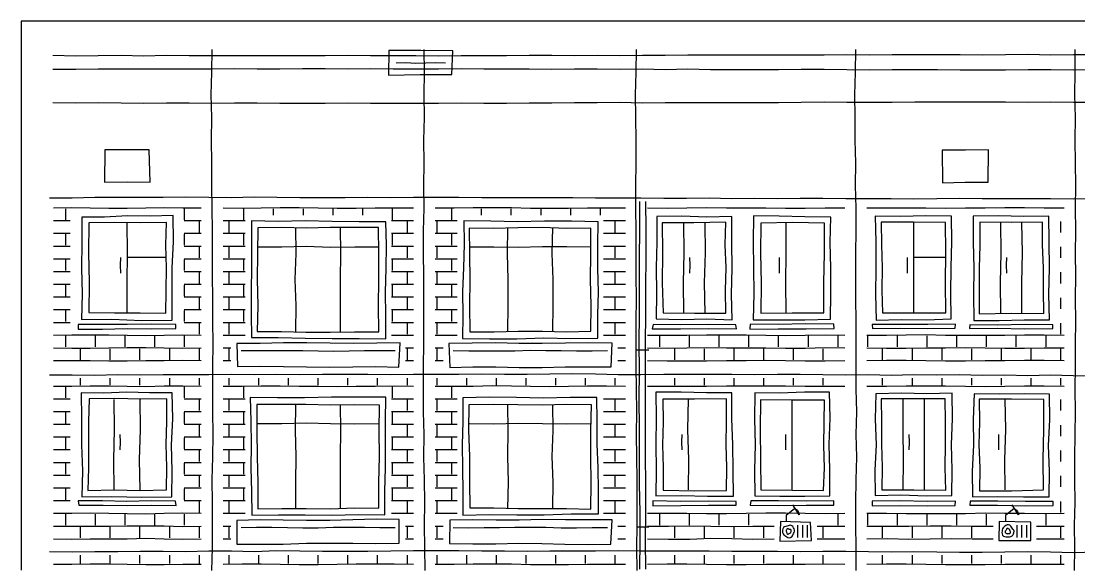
# Model space of a CAD drawing. Header units: millimetres. Extents: x 0 to 320, y 0 to 165.
# Drawn here: x 0 to 149.5, y 88.1 to 165 of the extents above; entities that cross this region are included whole.
import ezdxf

# ---------------------------------------------------------------- set-up
doc = ezdxf.new("R2010")
doc.units = ezdxf.units.MM
for name, color, linetype, true_color in [('01_KARKAS', 1, 'Continuous', 0xd62728), ('02_PROYOMY', 5, 'Continuous', 0x1f5fd6), ('03_BALKONY', 3, 'Continuous', 0x2ca02c), ('04_KLADKA', 32, 'Continuous', 0x8c5a2b), ('05_KONDICIONERY', 6, 'Continuous', 0xc512c5), ('06_VODOSTOK', 4, 'Continuous', 0x0f9aa0), ('08_KRYSHA', 8, 'Continuous', 0x444444)]:
    doc.layers.add(name, color=color, linetype=linetype, true_color=true_color)

msp = doc.modelspace()

# ---------------------------------------------------------------- linework, layer by layer
at = {"layer": '01_KARKAS'}
for points in [[(150.4, 165), (147.2, 165), (144, 165), (140.8, 165), (137.6, 165), (134.4, 165), (131.2, 165), (128, 165), (124.8, 165), (121.6, 165), (118.4, 165), (115.2, 165), (112, 165), (108.8, 165), (105.6, 165), (102.4, 165), (99.2, 165), (96, 165), (92.8, 165), (89.6, 165), (86.4, 165), (83.2, 165), (80, 165), (76.8, 165), (73.6, 165), (70.4, 165), (67.2, 165), (64, 165), (60.8, 165), (57.6, 165), (54.4, 165), (51.2, 165), (48, 165), (44.8, 165), (41.6, 165), (38.4, 165), (35.2, 165), (32, 165), (28.8, 165), (25.6, 165), (22.4, 165), (19.2, 165), (16, 165), (12.8, 165), (9.6, 165), (6.4, 165), (3.2, 165), (0, 165)], [(0, 165), (0, 161.76), (0, 158.53), (0, 155.29), (0, 152.06), (0, 148.82), (0, 145.59), (0, 142.35), (0, 139.12), (0, 135.88), (0, 132.65), (0, 129.41), (0, 126.18), (0, 122.94), (0, 119.71), (0, 116.47), (0, 113.24), (0, 110), (0, 106.76), (0, 103.53), (0, 100.29), (0, 97.06), (0, 93.82), (0, 90.59), (0, 87.35)], [(26.97, 87.31), (27.05, 90.51), (27.06, 93.71), (27.06, 96.92), (27.02, 100.12), (27.09, 103.33), (27.15, 106.53), (27.12, 109.73), (27.1, 112.94), (27.08, 116.14), (27.13, 119.35), (27.11, 122.55), (27.11, 125.76), (27.05, 128.96), (27.05, 132.16), (27.04, 135.37), (27, 138.57), (26.95, 141.78), (26.95, 144.98), (26.92, 148.18), (26.94, 151.39), (26.87, 154.59), (26.95, 157.8), (27, 161)], [(57.13, 87.31), (57.09, 90.51), (57.03, 93.71), (57.07, 96.92), (57.04, 100.12), (56.93, 103.33), (56.97, 106.53), (56.89, 109.73), (56.89, 112.94), (56.89, 116.14), (56.92, 119.35), (56.93, 122.55), (56.94, 125.76), (56.93, 128.96), (56.9, 132.16), (56.9, 135.37), (56.96, 138.57), (56.94, 141.78), (56.96, 144.98), (56.93, 148.18), (57.01, 151.39), (56.97, 154.59), (57.01, 157.8), (57, 161)], [(87.1, 87.31), (87.05, 90.51), (87.09, 93.71), (87.08, 96.92), (87.08, 100.12), (87.04, 103.33), (87.01, 106.53), (87.03, 109.73), (87.02, 112.94), (86.96, 116.14), (86.94, 119.35), (86.94, 122.55), (86.98, 125.76), (86.97, 128.96), (86.93, 132.16), (86.95, 135.37), (86.91, 138.57), (86.91, 141.78), (86.94, 144.98), (86.94, 148.18), (86.9, 151.39), (86.88, 154.59), (86.97, 157.8), (87, 161)], [(118.06, 87.31), (118.04, 90.51), (118.02, 93.71), (118.03, 96.92), (118.04, 100.12), (118.14, 103.33), (118.07, 106.53), (118.16, 109.73), (118.05, 112.94), (118.07, 116.14), (118.06, 119.35), (118.04, 122.55), (118.03, 125.76), (118.02, 128.96), (117.99, 132.16), (118.06, 135.37), (118.04, 138.57), (117.95, 141.78), (118, 144.98), (117.9, 148.18), (117.93, 151.39), (117.88, 154.59), (117.95, 157.8), (118, 161)], [(148.95, 87.31), (148.97, 90.51), (148.92, 93.71), (149.01, 96.92), (148.99, 100.12), (148.99, 103.33), (149, 106.53), (149.07, 109.73), (149.04, 112.94), (149.05, 116.14), (149.05, 119.35), (149.1, 122.55), (149.05, 125.76), (149.11, 128.96), (149.06, 132.16), (149.11, 135.37), (149.06, 138.57), (149.1, 141.78), (149.05, 144.98), (149.02, 148.18), (149.08, 151.39), (148.98, 154.59), (149.03, 157.8), (149, 161)], [(4, 140), (7.22, 140.03), (10.43, 140.1), (13.65, 140.1), (16.87, 140.11), (20.08, 140.13), (23.3, 140.14), (26.52, 140.1), (29.73, 140.07), (32.95, 140.15), (36.16, 140.12), (39.38, 140.05), (42.6, 140.08), (45.81, 140.08), (49.03, 140.1), (52.25, 140.06), (55.46, 140.11), (58.68, 140.1), (61.9, 140.11), (65.11, 140.04), (68.33, 140.04), (71.55, 140.08), (74.76, 140.06), (77.98, 140.06), (81.2, 140.02), (84.41, 140.02), (87.63, 139.99), (90.85, 139.95), (94.06, 139.98), (97.28, 139.99), (100.49, 139.92), (103.71, 139.97), (106.93, 139.9), (110.14, 139.96), (113.36, 139.95), (116.58, 139.91), (119.79, 139.91), (123.01, 139.91), (126.23, 139.88), (129.44, 139.92), (132.66, 139.95), (135.88, 139.92), (139.09, 139.92), (142.31, 139.91), (145.53, 139.91), (148.74, 139.89), (151.96, 139.9)], [(4, 115), (7.22, 114.96), (10.43, 114.95), (13.65, 115.01), (16.87, 115), (20.08, 115.04), (23.3, 115.04), (26.52, 115.04), (29.73, 115.08), (32.95, 115.02), (36.16, 115.09), (39.38, 115.03), (42.6, 115.08), (45.81, 115.09), (49.03, 115.09), (52.25, 115.05), (55.46, 115.09), (58.68, 115.08), (61.9, 115.08), (65.11, 115.1), (68.33, 115.09), (71.55, 115.07), (74.76, 115.12), (77.98, 115.15), (81.2, 115.14), (84.41, 115.05), (87.63, 115.05), (90.85, 115.07), (94.06, 115.08), (97.28, 115.08), (100.49, 115.06), (103.71, 115.05), (106.93, 115.09), (110.14, 115.08), (113.36, 115.05), (116.58, 114.98), (119.79, 115.03), (123.01, 114.94), (126.23, 115.03), (129.44, 114.99), (132.66, 115.01), (135.88, 114.94), (139.09, 114.96), (142.31, 114.9), (145.53, 114.97), (148.74, 114.88), (151.96, 114.86)], [(4, 90), (7.22, 89.94), (10.43, 90.02), (13.65, 90.02), (16.87, 90.03), (20.08, 90.05), (23.3, 90.01), (26.52, 90.08), (29.73, 90.08), (32.95, 90.02), (36.16, 90.12), (39.38, 90.1), (42.6, 90.03), (45.81, 90.04), (49.03, 90.06), (52.25, 90.11), (55.46, 90.12), (58.68, 90.15), (61.9, 90.15), (65.11, 90.07), (68.33, 90.07), (71.55, 90.06), (74.76, 90.09), (77.98, 90.09), (81.2, 90.08), (84.41, 90.12), (87.63, 90.09), (90.85, 90.11), (94.06, 90.11), (97.28, 90.09), (100.49, 90.05), (103.71, 90.03), (106.93, 90.03), (110.14, 90.02), (113.36, 90.03), (116.58, 90.04), (119.79, 90.01), (123.01, 89.95), (126.23, 89.98), (129.44, 89.96), (132.66, 89.91), (135.88, 89.9), (139.09, 89.93), (142.31, 89.98), (145.53, 89.94), (148.74, 89.86), (151.96, 89.96)]]:
    msp.add_lwpolyline(points, dxfattribs=at)
at = {"layer": '02_PROYOMY'}
for points in [[(8.56, 137.28), (8.56, 133.67), (8.53, 130.05), (8.63, 126.44), (8.54, 122.82)], [(21.49, 137.51), (18.26, 137.41), (15.02, 137.48), (11.79, 137.29), (8.56, 137.28)], [(9.56, 136.49), (9.5, 132.25), (9.6, 128.02), (9.59, 123.79)], [(20.56, 136.53), (16.89, 136.5), (13.23, 136.52), (9.56, 136.49)], [(15, 123.7), (14.99, 127.97), (15.02, 132.23), (15, 136.5)], [(20.45, 123.69), (20.48, 126.9), (20.57, 130.11), (20.46, 133.32), (20.56, 136.53)], [(21.33, 122.69), (21.34, 126.39), (21.34, 130.1), (21.52, 133.81), (21.49, 137.51)], [(89.87, 137.36), (89.88, 133.75), (89.77, 130.14), (89.81, 126.52), (89.78, 122.91)], [(100.47, 137.36), (96.94, 137.29), (93.4, 137.4), (89.87, 137.36)], [(99.63, 136.58), (95.12, 136.49), (90.61, 136.47)], [(90.61, 136.47), (90.69, 132.23), (90.65, 127.98), (90.75, 123.73)], [(93.7, 123.7), (93.64, 127.97), (93.74, 132.23), (93.7, 136.5)], [(96.7, 123.7), (96.63, 127.97), (96.77, 132.23), (96.7, 136.5)], [(99.63, 123.71), (99.6, 126.92), (99.66, 130.14), (99.55, 133.36), (99.63, 136.58)], [(100.51, 122.76), (100.44, 126.41), (100.52, 130.06), (100.49, 133.71), (100.47, 137.36)], [(103.54, 137.47), (103.5, 133.79), (103.52, 130.11), (103.59, 126.43), (103.51, 122.74)], [(114.47, 137.3), (110.82, 137.31), (107.19, 137.44), (103.54, 137.47)], [(104.57, 136.45), (104.54, 132.2), (104.64, 127.96), (104.59, 123.72)], [(113.58, 136.45), (109.07, 136.52), (104.57, 136.45)], [(108.14, 123.7), (108.12, 127.97), (108.18, 132.23), (108.14, 136.5)], [(113.48, 123.74), (113.49, 127.98), (113.58, 132.21), (113.58, 136.45)], [(114.42, 122.87), (114.48, 126.48), (114.46, 130.09), (114.4, 133.69), (114.47, 137.3)], [(131.52, 137.43), (127.93, 137.48), (124.34, 137.35), (120.75, 137.42)], [(120.75, 137.42), (120.83, 133.74), (120.86, 130.07), (120.78, 126.4), (120.88, 122.72)], [(130.7, 136.51), (126.15, 136.57), (121.6, 136.56)], [(121.6, 136.56), (121.65, 133.36), (121.71, 130.16), (121.68, 126.95), (121.8, 123.75)], [(126.2, 123.7), (126.2, 127.97), (126.21, 132.23), (126.2, 136.5)], [(130.74, 123.77), (130.67, 128.01), (130.75, 132.26), (130.7, 136.51)], [(131.51, 122.91), (131.44, 126.54), (131.51, 130.17), (131.58, 133.8), (131.52, 137.43)], [(145.32, 137.44), (141.75, 137.37), (138.18, 137.45), (134.6, 137.43)], [(134.6, 137.43), (134.6, 133.74), (134.7, 130.05), (134.67, 126.36), (134.7, 122.68)], [(135.54, 136.57), (135.56, 133.33), (135.47, 130.09), (135.44, 126.85), (135.43, 123.61)], [(144.41, 136.59), (139.97, 136.51), (135.54, 136.57)], [(138.5, 123.7), (138.46, 127.97), (138.54, 132.23), (138.5, 136.5)], [(141.5, 123.7), (141.47, 127.97), (141.57, 132.23), (141.5, 136.5)], [(144.57, 123.67), (144.53, 126.9), (144.52, 130.13), (144.41, 133.36), (144.41, 136.59)], [(145.39, 122.74), (145.3, 126.41), (145.39, 130.09), (145.36, 133.77), (145.32, 137.44)], [(15, 131.64), (20.5, 131.64)], [(126.2, 131.64), (130.7, 131.64)], [(14.1, 129.37), (14.06, 130.47), (14.1, 131.56)], [(94.55, 129.37), (94.6, 130.47), (94.55, 131.56)], [(107.24, 129.37), (107.22, 130.47), (107.24, 131.56)], [(125.3, 129.37), (125.32, 130.47), (125.3, 131.56)], [(139.35, 129.37), (139.33, 130.47), (139.35, 131.56)], [(8.54, 122.82), (12.8, 122.84), (17.06, 122.68), (21.33, 122.69)], [(9.59, 123.79), (13.21, 123.75), (16.83, 123.75), (20.45, 123.69)], [(89.78, 122.91), (93.36, 122.79), (96.93, 122.91), (100.51, 122.76)], [(90.75, 123.73), (95.19, 123.69), (99.63, 123.71)], [(103.51, 122.74), (107.15, 122.78), (110.79, 122.78), (114.42, 122.87)], [(104.59, 123.72), (109.03, 123.75), (113.48, 123.74)], [(120.88, 122.72), (124.42, 122.83), (127.97, 122.77), (131.51, 122.91)], [(121.8, 123.75), (126.27, 123.74), (130.74, 123.77)], [(134.7, 122.68), (138.27, 122.66), (141.83, 122.76), (145.39, 122.74)], [(135.43, 123.61), (140, 123.69), (144.57, 123.67)], [(21.89, 122.11), (18.43, 122.15), (14.97, 122.11), (11.5, 122.11), (8.04, 122.12)], [(8.04, 122.12), (8.07, 121.46)], [(8.07, 121.46), (11.52, 121.46), (14.98, 121.55), (18.44, 121.49), (21.89, 121.55)], [(21.89, 121.55), (21.89, 122.11)], [(89.36, 122.12), (89.23, 121.51)], [(89.23, 121.51), (93.2, 121.47), (97.17, 121.54), (101.15, 121.5)], [(101.04, 122.05), (97.15, 122.11), (93.25, 122.05), (89.36, 122.12)], [(101.15, 121.5), (101.04, 122.05)], [(103.09, 122.16), (103.04, 121.45)], [(103.04, 121.45), (107.01, 121.49), (110.98, 121.5), (114.95, 121.55)], [(114.88, 122.13), (110.95, 122.18), (107.02, 122.11), (103.09, 122.16)], [(114.95, 121.55), (114.88, 122.13)], [(132.12, 122.13), (128.19, 122.11), (124.26, 122.12), (120.33, 122.1)], [(120.33, 122.1), (120.37, 121.53)], [(120.37, 121.53), (124.26, 121.58), (128.15, 121.52), (132.04, 121.57)], [(132.04, 121.57), (132.12, 122.13)], [(134.15, 122.05), (134.08, 121.55)], [(134.08, 121.55), (138, 121.59), (141.92, 121.5), (145.84, 121.53)], [(145.85, 122.06), (141.95, 122.11), (138.05, 122), (134.15, 122.05)], [(145.84, 121.53), (145.85, 122.06)], [(21.36, 112.46), (18.14, 112.42), (14.93, 112.53), (11.71, 112.4), (8.5, 112.43)], [(8.5, 112.43), (8.54, 108.75), (8.53, 105.07), (8.68, 101.4), (8.6, 97.72)], [(21.32, 97.73), (21.36, 101.41), (21.27, 105.09), (21.43, 108.78), (21.36, 112.46)], [(89.74, 112.52), (89.78, 108.85), (89.72, 105.19), (89.77, 101.52), (89.75, 97.85)], [(100.47, 112.42), (96.9, 112.44), (93.32, 112.53), (89.74, 112.52)], [(100.7, 97.82), (100.68, 101.47), (100.6, 105.12), (100.49, 108.77), (100.47, 112.42)], [(103.71, 112.42), (103.7, 108.77), (103.77, 105.13), (103.67, 101.49), (103.72, 97.85)], [(114.29, 112.52), (110.76, 112.54), (107.24, 112.39), (103.71, 112.42)], [(114.33, 97.87), (114.32, 101.53), (114.24, 105.2), (114.36, 108.86), (114.29, 112.52)], [(120.86, 112.28), (120.76, 108.69), (120.87, 105.1), (120.68, 101.51), (120.73, 97.92)], [(131.63, 112.41), (128.04, 112.31), (124.45, 112.37), (120.86, 112.28)], [(131.6, 97.9), (131.65, 101.53), (131.53, 105.15), (131.7, 108.78), (131.63, 112.41)], [(134.72, 112.3), (134.6, 108.66), (134.64, 105.02), (134.48, 101.38), (134.49, 97.74)], [(145.38, 112.27), (141.83, 112.29), (138.27, 112.27), (134.72, 112.3)], [(145.33, 97.73), (145.4, 101.37), (145.27, 105), (145.43, 108.64), (145.38, 112.27)], [(9.6, 111.57), (9.53, 108.33), (9.5, 105.09), (9.53, 101.85), (9.42, 98.61)], [(20.58, 111.59), (16.92, 111.55), (13.26, 111.62), (9.6, 111.57)], [(13.17, 98.7), (13.1, 102.97), (13.22, 107.23), (13.17, 111.5)], [(16.83, 98.7), (16.75, 102.97), (16.88, 107.23), (16.83, 111.5)], [(20.55, 98.7), (20.59, 101.92), (20.52, 105.15), (20.6, 108.37), (20.58, 111.59)], [(90.7, 111.52), (90.77, 108.31), (90.68, 105.09), (90.79, 101.88), (90.75, 98.67)], [(99.72, 111.59), (95.21, 111.53), (90.7, 111.52)], [(94.34, 98.7), (94.38, 102.97), (94.26, 107.23), (94.34, 111.5)], [(99.73, 98.64), (99.76, 101.88), (99.7, 105.11), (99.71, 108.35), (99.72, 111.59)], [(104.51, 111.45), (104.5, 107.21), (104.55, 102.98), (104.56, 98.74)], [(113.57, 111.42), (109.04, 111.38), (104.51, 111.45)], [(109, 98.7), (109, 102.97), (109, 107.23), (109, 111.5)], [(113.46, 98.61), (113.56, 101.81), (113.47, 105.01), (113.54, 108.22), (113.57, 111.42)], [(130.63, 111.59), (126.12, 111.61), (121.6, 111.59)], [(121.6, 111.59), (121.64, 108.37), (121.64, 105.15), (121.72, 101.92), (121.7, 98.7)], [(124.7, 98.7), (124.74, 102.97), (124.69, 107.23), (124.7, 111.5)], [(127.7, 98.7), (127.72, 102.97), (127.7, 107.23), (127.7, 111.5)], [(130.72, 98.68), (130.66, 101.9), (130.68, 105.13), (130.69, 108.36), (130.63, 111.59)], [(135.46, 111.53), (135.48, 108.3), (135.41, 105.06), (135.52, 101.83), (135.48, 98.6)], [(144.58, 111.51), (140.02, 111.54), (135.46, 111.53)], [(139.14, 98.7), (139.07, 102.97), (139.21, 107.23), (139.14, 111.5)], [(144.52, 98.73), (144.51, 102.99), (144.57, 107.25), (144.58, 111.51)], [(14.02, 104.37), (14.03, 105.47), (14.02, 106.56)], [(93.44, 104.37), (93.41, 105.47), (93.44, 106.56)], [(108.1, 104.37), (108.09, 105.47), (108.1, 106.56)], [(125.55, 104.37), (125.59, 105.47), (125.55, 106.56)], [(138.24, 104.37), (138.25, 105.47), (138.24, 106.56)], [(9.42, 98.61), (13.13, 98.71), (16.84, 98.64), (20.55, 98.7)], [(104.56, 98.74), (109.01, 98.67), (113.46, 98.61)], [(121.7, 98.7), (126.21, 98.73), (130.72, 98.68)], [(135.48, 98.6), (140, 98.6), (144.52, 98.73)], [(8.6, 97.72), (12.84, 97.79), (17.08, 97.67), (21.32, 97.73)], [(89.75, 97.85), (93.4, 97.91), (97.05, 97.8), (100.7, 97.82)], [(90.75, 98.67), (95.24, 98.59), (99.73, 98.64)], [(103.72, 97.85), (107.26, 97.84), (110.79, 97.84), (114.33, 97.87)], [(120.73, 97.92), (124.35, 98.01), (127.98, 97.86), (131.6, 97.9)], [(134.49, 97.74), (138.1, 97.78), (141.71, 97.71), (145.33, 97.73)], [(21.83, 97.1), (18.38, 97.15), (14.94, 97.09), (11.49, 97.14), (8.04, 97.14)], [(8.04, 97.14), (8.16, 96.56)], [(8.16, 96.56), (11.6, 96.53), (15.04, 96.5), (18.49, 96.53), (21.93, 96.48)], [(21.93, 96.48), (21.83, 97.1)], [(101.07, 97.05), (97.15, 97.13), (93.23, 97.09), (89.31, 97.16)], [(89.31, 97.16), (89.32, 96.47)], [(89.32, 96.47), (93.25, 96.48), (97.17, 96.55), (101.09, 96.55)], [(101.09, 96.55), (101.07, 97.05)], [(103.16, 97.15), (103.08, 96.54)], [(103.08, 96.54), (107.03, 96.52), (110.97, 96.57), (114.91, 96.55)], [(114.92, 97.16), (111, 97.12), (107.08, 97.16), (103.16, 97.15)], [(114.91, 96.55), (114.92, 97.16)], [(132.1, 97.1), (128.16, 97.07), (124.23, 97.15), (120.3, 97.13)], [(120.3, 97.13), (120.31, 96.44)], [(120.31, 96.44), (124.23, 96.51), (128.15, 96.47), (132.07, 96.52)], [(132.07, 96.52), (132.1, 97.1)], [(134.17, 97.13), (134.13, 96.53)], [(134.13, 96.53), (138.05, 96.54), (141.97, 96.46), (145.89, 96.48)], [(145.93, 97.05), (142.01, 97.08), (138.09, 97.11), (134.17, 97.13)], [(145.89, 96.48), (145.93, 97.05)]]:
    msp.add_lwpolyline(points, dxfattribs=at)
at = {"layer": '03_BALKONY'}
for points in [[(32.56, 136.78), (32.59, 133.47), (32.58, 130.16), (32.51, 126.85), (32.53, 123.55), (32.55, 120.24)], [(51.58, 136.61), (47.78, 136.61), (43.97, 136.68), (40.17, 136.75), (36.36, 136.67), (32.56, 136.78)], [(51.58, 120.07), (51.58, 123.38), (51.5, 126.69), (51.59, 130), (51.64, 133.31), (51.58, 136.61)], [(62.59, 136.78), (62.64, 133.44), (62.52, 130.11), (62.41, 126.78), (62.46, 123.44), (62.41, 120.11)], [(81.59, 136.62), (77.79, 136.72), (73.99, 136.71), (70.19, 136.63), (66.39, 136.73), (62.59, 136.78)], [(81.53, 120.15), (81.55, 123.45), (81.64, 126.74), (81.51, 130.03), (81.53, 133.33), (81.59, 136.62)], [(33.46, 135.79), (33.43, 132.12), (33.38, 128.45), (33.45, 124.78), (33.38, 121.11)], [(50.52, 135.81), (47.11, 135.83), (43.69, 135.83), (40.28, 135.74), (36.87, 135.82), (33.46, 135.79)], [(38.83, 121.1), (38.88, 124.78), (38.76, 128.45), (38.89, 132.12), (38.83, 135.8)], [(45.17, 121.1), (45.14, 124.78), (45.17, 128.45), (45.21, 132.12), (45.17, 135.8)], [(50.59, 121.04), (50.53, 124.73), (50.57, 128.43), (50.55, 132.12), (50.52, 135.81)], [(80.53, 135.74), (77.09, 135.68), (73.65, 135.8), (70.21, 135.76), (66.78, 135.67), (63.34, 135.73)], [(63.34, 135.73), (63.39, 132.07), (63.42, 128.4), (63.39, 124.74), (63.45, 121.07)], [(68.83, 121.1), (68.87, 124.78), (68.85, 128.45), (68.78, 132.12), (68.83, 135.8)], [(75.17, 121.1), (75.21, 124.78), (75.2, 128.45), (75.09, 132.12), (75.17, 135.8)], [(80.53, 121.16), (80.58, 124.8), (80.5, 128.45), (80.53, 132.09), (80.53, 135.74)], [(33.4, 133.1), (36.84, 133.09), (40.28, 133.16), (43.72, 133.06), (47.16, 133.08), (50.6, 133.1)], [(63.4, 133.1), (66.84, 133.09), (70.28, 133.05), (73.72, 133.11), (77.16, 133.13), (80.6, 133.1)], [(33.38, 121.11), (36.82, 121.13), (40.26, 121.02), (43.7, 121.01), (47.15, 121.08), (50.59, 121.04)], [(63.45, 121.07), (66.87, 121.07), (70.28, 121.16), (73.7, 121.14), (77.11, 121.08), (80.53, 121.16)], [(32.55, 120.24), (36.35, 120.24), (40.16, 120.18), (43.97, 120.1), (47.78, 120.13), (51.58, 120.07)], [(62.41, 120.11), (66.24, 120.07), (70.06, 120.07), (73.88, 120.2), (77.71, 120.11), (81.53, 120.15)], [(53.57, 119.5), (50.27, 119.45), (46.98, 119.4), (43.68, 119.45), (40.38, 119.51), (37.08, 119.5), (33.79, 119.39), (30.49, 119.4)], [(30.49, 119.4), (30.57, 116.15)], [(31.1, 118.4), (33.28, 118.44), (35.46, 118.43), (37.64, 118.44), (39.82, 118.41), (42, 118.39), (44.18, 118.34), (46.36, 118.37), (48.54, 118.42), (50.72, 118.43), (52.9, 118.4)], [(53.42, 116.08), (53.57, 119.5)], [(83.54, 119.48), (80.24, 119.53), (76.95, 119.47), (73.65, 119.41), (70.35, 119.41), (67.06, 119.5), (63.76, 119.46), (60.47, 119.42)], [(60.47, 119.42), (60.6, 116.03)], [(61.1, 118.4), (63.28, 118.38), (65.46, 118.38), (67.64, 118.37), (69.82, 118.38), (72, 118.46), (74.18, 118.43), (76.36, 118.41), (78.54, 118.36), (80.72, 118.38), (82.9, 118.4)], [(83.44, 116.1), (83.54, 119.48)], [(30.57, 116.15), (33.83, 116.19), (37.1, 116.18), (40.36, 116.09), (43.62, 116.05), (46.89, 116.09), (50.15, 116.16), (53.42, 116.08)], [(60.6, 116.03), (63.86, 116.09), (67.12, 116.11), (70.39, 116.03), (73.65, 116.01), (76.91, 116.1), (80.18, 116.13), (83.44, 116.1)], [(51.56, 111.81), (47.73, 111.81), (43.89, 111.82), (40.06, 111.73), (36.23, 111.73), (32.39, 111.76)], [(32.39, 111.76), (32.47, 108.44), (32.5, 105.11), (32.48, 101.78), (32.58, 98.46), (32.61, 95.13)], [(50.66, 110.71), (47.18, 110.73), (43.71, 110.69), (40.24, 110.79), (36.77, 110.79), (33.3, 110.79)], [(33.3, 110.79), (33.31, 107.1), (33.35, 103.4), (33.48, 99.71), (33.44, 96.02)], [(38.83, 96.1), (38.84, 99.78), (38.87, 103.45), (38.81, 107.12), (38.83, 110.8)], [(45.17, 96.1), (45.17, 99.78), (45.13, 103.45), (45.22, 107.12), (45.17, 110.8)], [(50.57, 96.11), (50.57, 99.76), (50.65, 103.41), (50.6, 107.06), (50.66, 110.71)], [(51.44, 95.18), (51.4, 98.51), (51.52, 101.83), (51.51, 105.16), (51.5, 108.48), (51.56, 111.81)], [(62.44, 111.71), (62.46, 108.39), (62.37, 105.08), (62.4, 101.76), (62.46, 98.44), (62.43, 95.12)], [(81.39, 111.78), (77.6, 111.77), (73.81, 111.67), (70.02, 111.8), (66.23, 111.81), (62.44, 111.71)], [(63.3, 110.75), (63.26, 107.11), (63.39, 103.47), (63.41, 99.82), (63.43, 96.18)], [(80.63, 110.73), (77.17, 110.81), (73.7, 110.68), (70.23, 110.74), (66.77, 110.81), (63.3, 110.75)], [(68.83, 96.1), (68.89, 99.78), (68.8, 103.45), (68.86, 107.12), (68.83, 110.8)], [(75.17, 96.1), (75.2, 99.78), (75.08, 103.45), (75.23, 107.12), (75.17, 110.8)], [(80.54, 96), (80.59, 99.69), (80.56, 103.37), (80.55, 107.05), (80.63, 110.73)], [(81.62, 95.31), (81.61, 98.6), (81.6, 101.9), (81.43, 105.19), (81.45, 108.48), (81.39, 111.78)], [(33.4, 108.1), (36.84, 108.11), (40.28, 108.19), (43.72, 108.09), (47.16, 108.04), (50.6, 108.1)], [(63.4, 108.1), (66.84, 108.04), (70.28, 108.13), (73.72, 108.12), (77.16, 108.03), (80.6, 108.1)], [(33.44, 96.02), (36.87, 96.1), (40.29, 96.06), (43.72, 96.04), (47.14, 96.16), (50.57, 96.11)], [(63.43, 96.18), (66.85, 96.15), (70.28, 96.06), (73.7, 96.09), (77.12, 96.09), (80.54, 96)], [(53.46, 94.5), (50.18, 94.57), (46.9, 94.48), (43.62, 94.39), (40.34, 94.37), (37.06, 94.42), (33.78, 94.46), (30.5, 94.39)], [(30.5, 94.39), (30.51, 91.05)], [(32.61, 95.13), (36.38, 95.2), (40.14, 95.16), (43.91, 95.13), (47.68, 95.21), (51.44, 95.18)], [(53.44, 91.18), (53.46, 94.5)], [(60.59, 94.45), (60.58, 91.14)], [(83.54, 94.46), (80.26, 94.48), (76.98, 94.48), (73.7, 94.5), (70.43, 94.42), (67.15, 94.43), (63.87, 94.47), (60.59, 94.45)], [(62.43, 95.12), (66.26, 95.23), (70.1, 95.19), (73.94, 95.16), (77.78, 95.32), (81.62, 95.31)], [(83.39, 91.04), (83.54, 94.46)], [(31.1, 93.4), (33.28, 93.43), (35.46, 93.42), (37.64, 93.39), (39.82, 93.33), (42, 93.36), (44.18, 93.42), (46.36, 93.43), (48.54, 93.45), (50.72, 93.4), (52.9, 93.4)], [(61.1, 93.4), (63.28, 93.35), (65.46, 93.37), (67.64, 93.41), (69.82, 93.43), (72, 93.44), (74.18, 93.42), (76.36, 93.35), (78.54, 93.36), (80.72, 93.4), (82.9, 93.4)], [(30.51, 91.05), (33.79, 91.04), (37.06, 91.04), (40.34, 91.16), (43.61, 91.18), (46.89, 91.16), (50.16, 91.14), (53.44, 91.18)], [(60.58, 91.14), (63.84, 91.1), (67.1, 91.1), (70.36, 91.17), (73.62, 91.15), (76.87, 91.02), (80.13, 90.99), (83.39, 91.04)]]:
    msp.add_lwpolyline(points, dxfattribs=at)
at = {"layer": '04_KLADKA'}
for points in [[(4.55, 138.6), (7.16, 138.65), (9.77, 138.58), (12.39, 138.54), (15, 138.56), (17.61, 138.62), (20.22, 138.63), (22.84, 138.62), (25.45, 138.6)], [(6.3, 136.92), (6.3, 138.48)], [(23.1, 136.92), (23.1, 138.48)], [(28.55, 138.6), (31.24, 138.55), (33.93, 138.59), (36.62, 138.64), (39.31, 138.63), (42, 138.61), (44.69, 138.56), (47.38, 138.56), (50.07, 138.58), (52.76, 138.6), (55.45, 138.6)], [(31.5, 136.92), (31.5, 138.48)], [(35.7, 137.55), (35.7, 138.48)], [(39.9, 137.55), (39.9, 138.48)], [(44.1, 137.55), (44.1, 138.48)], [(48.3, 137.55), (48.3, 138.48)], [(52.5, 136.92), (52.5, 138.48)], [(58.55, 138.6), (61.24, 138.59), (63.93, 138.65), (66.62, 138.63), (69.31, 138.63), (72, 138.57), (74.69, 138.55), (77.38, 138.54), (80.07, 138.6), (82.76, 138.62), (85.45, 138.6)], [(60.9, 136.92), (60.9, 138.48)], [(65.1, 137.55), (65.1, 138.48)], [(69.3, 137.55), (69.3, 138.48)], [(73.5, 137.55), (73.5, 138.48)], [(77.7, 137.55), (77.7, 138.48)], [(81.9, 137.55), (81.9, 138.48)], [(88.55, 138.6), (91.34, 138.57), (94.13, 138.58), (96.92, 138.64), (99.71, 138.62), (102.5, 138.61), (105.29, 138.58), (108.08, 138.56), (110.87, 138.57), (113.66, 138.59), (116.45, 138.6)], [(119.55, 138.6), (122.34, 138.62), (125.13, 138.6), (127.92, 138.59), (130.71, 138.57), (133.5, 138.59), (136.29, 138.62), (139.08, 138.63), (141.87, 138.64), (144.66, 138.61), (147.45, 138.6)], [(4.55, 136.8), (6.95, 136.8)], [(23.05, 136.8), (25.45, 136.8)], [(25.2, 135.12), (25.2, 136.68)], [(28.55, 136.8), (31.65, 136.8)], [(29.4, 135.12), (29.4, 136.68)], [(52.35, 136.8), (55.45, 136.8)], [(54.6, 135.12), (54.6, 136.68)], [(58.55, 136.8), (61.65, 136.8)], [(58.8, 135.12), (58.8, 136.68)], [(82.35, 136.8), (85.45, 136.8)], [(84, 135.12), (84, 136.68)], [(147, 135.12), (147, 136.68)], [(4.55, 135), (6.95, 135)], [(6.3, 133.32), (6.3, 134.88)], [(23.05, 135), (25.45, 135)], [(23.1, 133.32), (23.1, 134.88)], [(28.55, 135), (31.65, 135)], [(31.5, 133.32), (31.5, 134.88)], [(52.35, 135), (55.45, 135)], [(52.5, 133.32), (52.5, 134.88)], [(58.55, 135), (61.65, 135)], [(60.9, 133.32), (60.9, 134.88)], [(82.35, 135), (85.45, 135)], [(4.55, 133.2), (6.95, 133.2)], [(23.05, 133.2), (25.45, 133.2)], [(28.55, 133.2), (31.65, 133.2)], [(52.35, 133.2), (55.45, 133.2)], [(58.55, 133.2), (61.65, 133.2)], [(82.35, 133.2), (85.45, 133.2)], [(25.2, 131.52), (25.2, 133.08)], [(29.4, 131.52), (29.4, 133.08)], [(54.6, 131.52), (54.6, 133.08)], [(58.8, 131.52), (58.8, 133.08)], [(84, 131.52), (84, 133.08)], [(147, 131.52), (147, 133.08)], [(4.55, 131.4), (6.95, 131.4)], [(6.3, 129.72), (6.3, 131.28)], [(23.05, 131.4), (25.45, 131.4)], [(23.1, 129.72), (23.1, 131.28)], [(28.55, 131.4), (31.65, 131.4)], [(31.5, 129.72), (31.5, 131.28)], [(52.35, 131.4), (55.45, 131.4)], [(52.5, 129.72), (52.5, 131.28)], [(58.55, 131.4), (61.65, 131.4)], [(60.9, 129.72), (60.9, 131.28)], [(82.35, 131.4), (85.45, 131.4)], [(4.55, 129.6), (6.95, 129.6)], [(23.05, 129.6), (25.45, 129.6)], [(25.2, 127.92), (25.2, 129.48)], [(28.55, 129.6), (31.65, 129.6)], [(29.4, 127.92), (29.4, 129.48)], [(52.35, 129.6), (55.45, 129.6)], [(54.6, 127.92), (54.6, 129.48)], [(58.55, 129.6), (61.65, 129.6)], [(58.8, 127.92), (58.8, 129.48)], [(82.35, 129.6), (85.45, 129.6)], [(84, 127.92), (84, 129.48)], [(147, 127.92), (147, 129.48)], [(4.55, 127.8), (6.95, 127.8)], [(6.3, 126.12), (6.3, 127.68)], [(23.05, 127.8), (25.45, 127.8)], [(23.1, 126.12), (23.1, 127.68)], [(28.55, 127.8), (31.65, 127.8)], [(31.5, 126.12), (31.5, 127.68)], [(52.35, 127.8), (55.45, 127.8)], [(52.5, 126.12), (52.5, 127.68)], [(58.55, 127.8), (61.65, 127.8)], [(60.9, 126.12), (60.9, 127.68)], [(82.35, 127.8), (85.45, 127.8)], [(4.55, 126), (6.95, 126)], [(23.05, 126), (25.45, 126)], [(25.2, 124.32), (25.2, 125.88)], [(28.55, 126), (31.65, 126)], [(29.4, 124.32), (29.4, 125.88)], [(52.35, 126), (55.45, 126)], [(54.6, 124.32), (54.6, 125.88)], [(58.55, 126), (61.65, 126)], [(58.8, 124.32), (58.8, 125.88)], [(82.35, 126), (85.45, 126)], [(84, 124.32), (84, 125.88)], [(147, 124.32), (147, 125.88)], [(4.55, 124.2), (6.95, 124.2)], [(23.05, 124.2), (25.45, 124.2)], [(28.55, 124.2), (31.65, 124.2)], [(52.35, 124.2), (55.45, 124.2)], [(58.55, 124.2), (61.65, 124.2)], [(82.35, 124.2), (85.45, 124.2)], [(6.3, 122.52), (6.3, 124.08)], [(23.1, 122.52), (23.1, 124.08)], [(31.5, 122.52), (31.5, 124.08)], [(52.5, 122.52), (52.5, 124.08)], [(60.9, 122.52), (60.9, 124.08)], [(4.55, 122.4), (6.95, 122.4)], [(23.05, 122.4), (25.45, 122.4)], [(25.2, 120.72), (25.2, 122.28)], [(28.55, 122.4), (31.65, 122.4)], [(29.4, 120.72), (29.4, 122.28)], [(52.35, 122.4), (55.45, 122.4)], [(54.6, 120.72), (54.6, 122.28)], [(58.55, 122.4), (61.65, 122.4)], [(58.8, 120.72), (58.8, 122.28)], [(82.35, 122.4), (85.45, 122.4)], [(84, 120.72), (84, 122.28)], [(147, 120.72), (147, 122.28)], [(4.55, 120.6), (7.16, 120.62), (9.77, 120.66), (12.39, 120.62), (15, 120.58), (17.61, 120.55), (20.22, 120.61), (22.84, 120.65), (25.45, 120.6)], [(6.3, 118.92), (6.3, 120.48)], [(10.5, 118.92), (10.5, 120.48)], [(14.7, 118.92), (14.7, 120.48)], [(18.9, 118.92), (18.9, 120.48)], [(23.1, 118.92), (23.1, 120.48)], [(28.55, 120.6), (31.65, 120.6)], [(52.35, 120.6), (55.45, 120.6)], [(58.55, 120.6), (61.65, 120.6)], [(82.35, 120.6), (85.45, 120.6)], [(88.55, 120.6), (91.34, 120.58), (94.13, 120.58), (96.92, 120.64), (99.71, 120.63), (102.5, 120.63), (105.29, 120.57), (108.08, 120.54), (110.87, 120.58), (113.66, 120.64), (116.45, 120.6)], [(90.3, 118.92), (90.3, 120.48)], [(94.5, 118.92), (94.5, 120.48)], [(98.7, 118.92), (98.7, 120.48)], [(102.9, 118.92), (102.9, 120.48)], [(107.1, 118.92), (107.1, 120.48)], [(111.3, 118.92), (111.3, 120.48)], [(115.5, 118.92), (115.5, 120.48)], [(119.55, 120.6), (122.34, 120.58), (125.13, 120.65), (127.92, 120.67), (130.71, 120.6), (133.5, 120.59), (136.29, 120.57), (139.08, 120.59), (141.87, 120.62), (144.66, 120.65), (147.45, 120.6)], [(119.7, 118.92), (119.7, 120.48)], [(123.9, 118.92), (123.9, 120.48)], [(128.1, 118.92), (128.1, 120.48)], [(132.3, 118.92), (132.3, 120.48)], [(136.5, 118.92), (136.5, 120.48)], [(140.7, 118.92), (140.7, 120.48)], [(144.9, 118.92), (144.9, 120.48)], [(4.55, 118.8), (7.16, 118.76), (9.77, 118.74), (12.39, 118.79), (15, 118.84), (17.61, 118.85), (20.22, 118.8), (22.84, 118.76), (25.45, 118.8)], [(8.4, 117.12), (8.4, 118.68)], [(12.6, 117.12), (12.6, 118.68)], [(16.8, 117.12), (16.8, 118.68)], [(21, 117.12), (21, 118.68)], [(25.2, 117.12), (25.2, 118.68)], [(28.55, 118.8), (29.65, 118.8)], [(29.4, 117.12), (29.4, 118.68)], [(54.35, 118.8), (55.45, 118.8)], [(54.6, 117.12), (54.6, 118.68)], [(58.55, 118.8), (59.65, 118.8)], [(58.8, 117.12), (58.8, 118.68)], [(84.35, 118.8), (85.45, 118.8)], [(88.55, 118.8), (91.34, 118.76), (94.13, 118.8), (96.92, 118.84), (99.71, 118.82), (102.5, 118.8), (105.29, 118.79), (108.08, 118.77), (110.87, 118.77), (113.66, 118.84), (116.45, 118.8)], [(92.4, 117.12), (92.4, 118.68)], [(96.6, 117.12), (96.6, 118.68)], [(100.8, 117.12), (100.8, 118.68)], [(105, 117.12), (105, 118.68)], [(109.2, 117.12), (109.2, 118.68)], [(113.4, 117.12), (113.4, 118.68)], [(119.55, 118.8), (122.34, 118.77), (125.13, 118.77), (127.92, 118.81), (130.71, 118.82), (133.5, 118.84), (136.29, 118.81), (139.08, 118.76), (141.87, 118.76), (144.66, 118.79), (147.45, 118.8)], [(121.8, 117.12), (121.8, 118.68)], [(126, 117.12), (126, 118.68)], [(130.2, 117.12), (130.2, 118.68)], [(134.4, 117.12), (134.4, 118.68)], [(138.6, 117.12), (138.6, 118.68)], [(142.8, 117.12), (142.8, 118.68)], [(147, 117.12), (147, 118.68)], [(4.55, 117), (7.16, 117.03), (9.77, 117.03), (12.39, 116.98), (15, 116.97), (17.61, 117.01), (20.22, 117.01), (22.84, 117.06), (25.45, 117)], [(28.55, 117), (29.65, 117)], [(54.35, 117), (55.45, 117)], [(58.55, 117), (59.65, 117)], [(84.35, 117), (85.45, 117)], [(88.55, 117), (91.34, 116.96), (94.13, 116.95), (96.92, 116.98), (99.71, 117.02), (102.5, 117.03), (105.29, 117.04), (108.08, 116.99), (110.87, 116.98), (113.66, 116.95), (116.45, 117)], [(119.55, 117), (122.34, 117.06), (125.13, 117.04), (127.92, 116.99), (130.71, 116.95), (133.5, 116.94), (136.29, 117), (139.08, 117.03), (141.87, 117.06), (144.66, 117.05), (147.45, 117)], [(8.4, 113.52), (8.4, 114.5)], [(12.6, 113.52), (12.6, 114.5)], [(16.8, 113.52), (16.8, 114.5)], [(21, 113.52), (21, 114.5)], [(25.2, 113.52), (25.2, 114.5)], [(29.4, 113.52), (29.4, 114.5)], [(33.6, 113.52), (33.6, 114.5)], [(37.8, 113.52), (37.8, 114.5)], [(42, 113.52), (42, 114.5)], [(46.2, 113.52), (46.2, 114.5)], [(50.4, 113.52), (50.4, 114.5)], [(54.6, 113.52), (54.6, 114.5)], [(58.8, 113.52), (58.8, 114.5)], [(63, 113.52), (63, 114.5)], [(67.2, 113.52), (67.2, 114.5)], [(71.4, 113.52), (71.4, 114.5)], [(75.6, 113.52), (75.6, 114.5)], [(79.8, 113.52), (79.8, 114.5)], [(84, 113.52), (84, 114.5)], [(92.4, 113.52), (92.4, 114.5)], [(96.6, 113.52), (96.6, 114.5)], [(100.8, 113.52), (100.8, 114.5)], [(105, 113.52), (105, 114.5)], [(109.2, 113.52), (109.2, 114.5)], [(113.4, 113.52), (113.4, 114.5)], [(121.8, 113.52), (121.8, 114.5)], [(126, 113.52), (126, 114.5)], [(130.2, 113.52), (130.2, 114.5)], [(134.4, 113.52), (134.4, 114.5)], [(138.6, 113.52), (138.6, 114.5)], [(142.8, 113.52), (142.8, 114.5)], [(147, 113.52), (147, 114.5)], [(4.55, 113.4), (7.16, 113.4), (9.77, 113.45), (12.39, 113.43), (15, 113.38), (17.61, 113.34), (20.22, 113.41), (22.84, 113.42), (25.45, 113.4)], [(6.3, 111.72), (6.3, 113.28)], [(23.1, 111.72), (23.1, 113.28)], [(28.55, 113.4), (31.24, 113.38), (33.93, 113.43), (36.62, 113.45), (39.31, 113.4), (42, 113.38), (44.69, 113.34), (47.38, 113.39), (50.07, 113.39), (52.76, 113.44), (55.45, 113.4)], [(31.5, 111.72), (31.5, 113.28)], [(52.5, 111.72), (52.5, 113.28)], [(58.55, 113.4), (61.24, 113.4), (63.93, 113.4), (66.62, 113.46), (69.31, 113.44), (72, 113.4), (74.69, 113.35), (77.38, 113.36), (80.07, 113.41), (82.76, 113.43), (85.45, 113.4)], [(60.9, 111.72), (60.9, 113.28)], [(88.55, 113.4), (91.34, 113.39), (94.13, 113.38), (96.92, 113.37), (99.71, 113.41), (102.5, 113.41), (105.29, 113.45), (108.08, 113.43), (110.87, 113.39), (113.66, 113.36), (116.45, 113.4)], [(119.55, 113.4), (122.34, 113.38), (125.13, 113.41), (127.92, 113.42), (130.71, 113.45), (133.5, 113.36), (136.29, 113.34), (139.08, 113.38), (141.87, 113.42), (144.66, 113.42), (147.45, 113.4)], [(4.55, 111.6), (6.95, 111.6)], [(23.05, 111.6), (25.45, 111.6)], [(25.2, 109.92), (25.2, 111.48)], [(28.55, 111.6), (31.65, 111.6)], [(29.4, 109.92), (29.4, 111.48)], [(52.35, 111.6), (55.45, 111.6)], [(54.6, 109.92), (54.6, 111.48)], [(58.55, 111.6), (61.65, 111.6)], [(58.8, 109.92), (58.8, 111.48)], [(82.35, 111.6), (85.45, 111.6)], [(84, 109.92), (84, 111.48)], [(147, 109.92), (147, 111.48)], [(4.55, 109.8), (6.95, 109.8)], [(6.3, 108.12), (6.3, 109.68)], [(23.05, 109.8), (25.45, 109.8)], [(23.1, 108.12), (23.1, 109.68)], [(28.55, 109.8), (31.65, 109.8)], [(31.5, 108.12), (31.5, 109.68)], [(52.35, 109.8), (55.45, 109.8)], [(52.5, 108.12), (52.5, 109.68)], [(58.55, 109.8), (61.65, 109.8)], [(60.9, 108.12), (60.9, 109.68)], [(82.35, 109.8), (85.45, 109.8)], [(4.55, 108), (6.95, 108)], [(23.05, 108), (25.45, 108)], [(25.2, 106.32), (25.2, 107.88)], [(28.55, 108), (31.65, 108)], [(29.4, 106.32), (29.4, 107.88)], [(52.35, 108), (55.45, 108)], [(54.6, 106.32), (54.6, 107.88)], [(58.55, 108), (61.65, 108)], [(58.8, 106.32), (58.8, 107.88)], [(82.35, 108), (85.45, 108)], [(84, 106.32), (84, 107.88)], [(147, 106.32), (147, 107.88)], [(4.55, 106.2), (6.95, 106.2)], [(23.05, 106.2), (25.45, 106.2)], [(28.55, 106.2), (31.65, 106.2)], [(52.35, 106.2), (55.45, 106.2)], [(58.55, 106.2), (61.65, 106.2)], [(82.35, 106.2), (85.45, 106.2)], [(6.3, 104.52), (6.3, 106.08)], [(23.1, 104.52), (23.1, 106.08)], [(31.5, 104.52), (31.5, 106.08)], [(52.5, 104.52), (52.5, 106.08)], [(60.9, 104.52), (60.9, 106.08)], [(4.55, 104.4), (6.95, 104.4)], [(23.05, 104.4), (25.45, 104.4)], [(25.2, 102.72), (25.2, 104.28)], [(28.55, 104.4), (31.65, 104.4)], [(29.4, 102.72), (29.4, 104.28)], [(52.35, 104.4), (55.45, 104.4)], [(54.6, 102.72), (54.6, 104.28)], [(58.55, 104.4), (61.65, 104.4)], [(58.8, 102.72), (58.8, 104.28)], [(82.35, 104.4), (85.45, 104.4)], [(84, 102.72), (84, 104.28)], [(147, 102.72), (147, 104.28)], [(4.55, 102.6), (6.95, 102.6)], [(6.3, 100.92), (6.3, 102.48)], [(23.05, 102.6), (25.45, 102.6)], [(23.1, 100.92), (23.1, 102.48)], [(28.55, 102.6), (31.65, 102.6)], [(31.5, 100.92), (31.5, 102.48)], [(52.35, 102.6), (55.45, 102.6)], [(52.5, 100.92), (52.5, 102.48)], [(58.55, 102.6), (61.65, 102.6)], [(60.9, 100.92), (60.9, 102.48)], [(82.35, 102.6), (85.45, 102.6)], [(4.55, 100.8), (6.95, 100.8)], [(23.05, 100.8), (25.45, 100.8)], [(25.2, 99.12), (25.2, 100.68)], [(28.55, 100.8), (31.65, 100.8)], [(29.4, 99.12), (29.4, 100.68)], [(52.35, 100.8), (55.45, 100.8)], [(54.6, 99.12), (54.6, 100.68)], [(58.55, 100.8), (61.65, 100.8)], [(58.8, 99.12), (58.8, 100.68)], [(82.35, 100.8), (85.45, 100.8)], [(84, 99.12), (84, 100.68)], [(147, 99.12), (147, 100.68)], [(4.55, 99), (6.95, 99)], [(6.3, 97.32), (6.3, 98.88)], [(23.05, 99), (25.45, 99)], [(23.1, 97.32), (23.1, 98.88)], [(28.55, 99), (31.65, 99)], [(31.5, 97.32), (31.5, 98.88)], [(52.35, 99), (55.45, 99)], [(52.5, 97.32), (52.5, 98.88)], [(58.55, 99), (61.65, 99)], [(60.9, 97.32), (60.9, 98.88)], [(82.35, 99), (85.45, 99)], [(4.55, 97.2), (6.95, 97.2)], [(23.05, 97.2), (25.45, 97.2)], [(25.2, 95.52), (25.2, 97.08)], [(28.55, 97.2), (31.65, 97.2)], [(29.4, 95.52), (29.4, 97.08)], [(52.35, 97.2), (55.45, 97.2)], [(54.6, 95.52), (54.6, 97.08)], [(58.55, 97.2), (61.65, 97.2)], [(58.8, 95.52), (58.8, 97.08)], [(82.35, 97.2), (85.45, 97.2)], [(84, 95.52), (84, 97.08)], [(147, 95.52), (147, 97.08)], [(4.55, 95.4), (7.16, 95.4), (9.77, 95.46), (12.39, 95.43), (15, 95.39), (17.61, 95.34), (20.22, 95.41), (22.84, 95.45), (25.45, 95.4)], [(6.3, 93.72), (6.3, 95.28)], [(10.5, 93.72), (10.5, 95.28)], [(14.7, 93.72), (14.7, 95.28)], [(18.9, 93.72), (18.9, 95.28)], [(23.1, 93.72), (23.1, 95.28)], [(28.55, 95.4), (31.65, 95.4)], [(52.35, 95.4), (55.45, 95.4)], [(58.55, 95.4), (61.65, 95.4)], [(82.35, 95.4), (85.45, 95.4)], [(88.55, 95.4), (91.34, 95.44), (94.13, 95.42), (96.92, 95.37), (99.71, 95.38), (102.5, 95.41), (105.29, 95.45), (108.08, 95.46), (110.87, 95.44), (113.66, 95.39), (116.45, 95.4)], [(90.3, 93.72), (90.3, 95.28)], [(94.5, 93.72), (94.5, 95.28)], [(98.7, 93.72), (98.7, 95.28)], [(102.9, 93.72), (102.9, 95.28)], [(115.5, 93.72), (115.5, 95.28)], [(119.55, 95.4), (122.34, 95.42), (125.13, 95.38), (127.92, 95.35), (130.71, 95.35), (133.5, 95.38), (136.29, 95.45), (139.08, 95.42), (141.87, 95.41), (144.66, 95.38), (147.45, 95.4)], [(119.7, 93.72), (119.7, 95.28)], [(123.9, 93.72), (123.9, 95.28)], [(128.1, 93.72), (128.1, 95.28)], [(132.3, 93.72), (132.3, 95.28)], [(136.5, 93.72), (136.5, 95.28)], [(144.9, 93.72), (144.9, 95.28)], [(4.55, 93.6), (7.16, 93.58), (9.77, 93.56), (12.39, 93.6), (15, 93.63), (17.61, 93.62), (20.22, 93.62), (22.84, 93.55), (25.45, 93.6)], [(8.4, 91.92), (8.4, 93.48)], [(12.6, 91.92), (12.6, 93.48)], [(16.8, 91.92), (16.8, 93.48)], [(21, 91.92), (21, 93.48)], [(25.2, 91.92), (25.2, 93.48)], [(28.55, 93.6), (29.65, 93.6)], [(29.4, 91.92), (29.4, 93.48)], [(54.35, 93.6), (55.45, 93.6)], [(54.6, 91.92), (54.6, 93.48)], [(58.55, 93.6), (59.65, 93.6)], [(58.8, 91.92), (58.8, 93.48)], [(84.35, 93.6), (85.45, 93.6)], [(88.55, 93.6), (91.53, 93.6), (94.52, 93.62), (97.5, 93.6), (100.48, 93.54), (103.47, 93.58), (106.45, 93.6)], [(92.4, 91.92), (92.4, 93.48)], [(96.6, 91.92), (96.6, 93.48)], [(100.8, 91.92), (100.8, 93.48)], [(105, 91.92), (105, 93.48)], [(112.55, 93.6), (116.45, 93.6)], [(113.4, 91.92), (113.4, 93.48)], [(119.55, 93.6), (122.53, 93.58), (125.52, 93.57), (128.5, 93.65), (131.48, 93.61), (134.47, 93.56), (137.45, 93.6)], [(121.8, 91.92), (121.8, 93.48)], [(126, 91.92), (126, 93.48)], [(130.2, 91.92), (130.2, 93.48)], [(134.4, 91.92), (134.4, 93.48)], [(143.55, 93.6), (147.45, 93.6)], [(147, 91.92), (147, 93.48)], [(4.55, 91.8), (7.16, 91.76), (9.77, 91.77), (12.39, 91.78), (15, 91.81), (17.61, 91.86), (20.22, 91.81), (22.84, 91.75), (25.45, 91.8)], [(28.55, 91.8), (29.65, 91.8)], [(54.35, 91.8), (55.45, 91.8)], [(58.55, 91.8), (59.65, 91.8)], [(84.35, 91.8), (85.45, 91.8)], [(88.55, 91.8), (91.53, 91.75), (94.52, 91.75), (97.5, 91.86), (100.48, 91.84), (103.47, 91.75), (106.45, 91.8)], [(112.55, 91.8), (116.45, 91.8)], [(119.55, 91.8), (122.53, 91.83), (125.52, 91.75), (128.5, 91.77), (131.48, 91.82), (134.47, 91.81), (137.45, 91.8)], [(143.55, 91.8), (147.45, 91.8)], [(4.55, 88.2), (7.16, 88.19), (9.77, 88.25), (12.39, 88.24), (15, 88.19), (17.61, 88.17), (20.22, 88.15), (22.84, 88.2), (25.45, 88.2)], [(8.4, 88.32), (8.4, 89.5)], [(12.6, 88.32), (12.6, 89.5)], [(16.8, 88.32), (16.8, 89.5)], [(21, 88.32), (21, 89.5)], [(25.2, 88.32), (25.2, 89.5)], [(28.55, 88.2), (31.24, 88.24), (33.93, 88.25), (36.62, 88.2), (39.31, 88.18), (42, 88.18), (44.69, 88.19), (47.38, 88.25), (50.07, 88.27), (52.76, 88.24), (55.45, 88.2)], [(29.4, 88.32), (29.4, 89.5)], [(33.6, 88.32), (33.6, 89.5)], [(37.8, 88.32), (37.8, 89.5)], [(42, 88.32), (42, 89.5)], [(46.2, 88.32), (46.2, 89.5)], [(50.4, 88.32), (50.4, 89.5)], [(54.6, 88.32), (54.6, 89.5)], [(58.55, 88.2), (61.24, 88.21), (63.93, 88.24), (66.62, 88.24), (69.31, 88.24), (72, 88.16), (74.69, 88.18), (77.38, 88.16), (80.07, 88.19), (82.76, 88.23), (85.45, 88.2)], [(58.8, 88.32), (58.8, 89.5)], [(63, 88.32), (63, 89.5)], [(67.2, 88.32), (67.2, 89.5)], [(71.4, 88.32), (71.4, 89.5)], [(75.6, 88.32), (75.6, 89.5)], [(79.8, 88.32), (79.8, 89.5)], [(84, 88.32), (84, 89.5)], [(88.55, 88.2), (91.34, 88.25), (94.13, 88.24), (96.92, 88.2), (99.71, 88.15), (102.5, 88.14), (105.29, 88.19), (108.08, 88.23), (110.87, 88.23), (113.66, 88.24), (116.45, 88.2)], [(92.4, 88.32), (92.4, 89.5)], [(96.6, 88.32), (96.6, 89.5)], [(100.8, 88.32), (100.8, 89.5)], [(105, 88.32), (105, 89.5)], [(109.2, 88.32), (109.2, 89.5)], [(113.4, 88.32), (113.4, 89.5)], [(119.55, 88.2), (122.34, 88.26), (125.13, 88.25), (127.92, 88.22), (130.71, 88.18), (133.5, 88.17), (136.29, 88.15), (139.08, 88.2), (141.87, 88.23), (144.66, 88.22), (147.45, 88.2)], [(121.8, 88.32), (121.8, 89.5)], [(126, 88.32), (126, 89.5)], [(130.2, 88.32), (130.2, 89.5)], [(134.4, 88.32), (134.4, 89.5)], [(138.6, 88.32), (138.6, 89.5)], [(142.8, 88.32), (142.8, 89.5)], [(147, 88.32), (147, 89.5)]]:
    msp.add_lwpolyline(points, dxfattribs=at)
at = {"layer": '05_KONDICIONERY'}
for points in [[(108.2, 95.2), (109.33, 96.07)], [(110, 95.2), (109.1, 96.6)], [(109.33, 96.07), (109.55, 95.98)], [(109.55, 95.98), (109.74, 95.84)], [(109.74, 95.84), (109.88, 95.65)], [(139.2, 95.2), (140.33, 96.07)], [(141, 95.2), (140.1, 96.6)], [(140.33, 96.07), (140.55, 95.98)], [(140.55, 95.98), (140.74, 95.84)], [(140.74, 95.84), (140.88, 95.65)], [(107.34, 94.25), (107.25, 91.46)], [(111.62, 94.11), (107.34, 94.25)], [(108.2, 94.2), (108.2, 95.2)], [(109.88, 95.65), (109.97, 95.43)], [(109.97, 95.43), (110, 95.2)], [(138.29, 94.23), (138.21, 91.57)], [(142.73, 94.15), (138.29, 94.23)], [(139.2, 94.2), (139.2, 95.2)], [(140.88, 95.65), (140.97, 95.43)], [(140.97, 95.43), (141, 95.2)], [(109.8, 92), (109.8, 93.7)], [(110.5, 92), (110.5, 93.7)], [(111.2, 92), (111.2, 93.7)], [(111.76, 91.53), (111.62, 94.11)], [(140.8, 92), (140.8, 93.7)], [(141.5, 92), (141.5, 93.7)], [(142.2, 92), (142.2, 93.7)], [(142.77, 91.55), (142.73, 94.15)], [(107.25, 91.46), (111.76, 91.53)], [(138.21, 91.57), (142.77, 91.55)]]:
    msp.add_lwpolyline(points, dxfattribs=at)
for points in [[(109.33, 92.85), (109.32, 93.02), (109.28, 93.2), (109.21, 93.36), (109.11, 93.52), (108.96, 93.65), (108.78, 93.7), (108.59, 93.68), (108.42, 93.62), (108.26, 93.57), (108.1, 93.54), (107.93, 93.49), (107.77, 93.38), (107.67, 93.22), (107.63, 93.03), (107.63, 92.85), (107.66, 92.67), (107.72, 92.5), (107.83, 92.36), (107.97, 92.26), (108.11, 92.17), (108.25, 92.08), (108.41, 91.99), (108.6, 91.93), (108.79, 91.96), (108.95, 92.07), (109.06, 92.23), (109.15, 92.38), (109.22, 92.53), (109.3, 92.68), (109.33, 92.85)], [(108.87, 92.85), (108.89, 92.93), (108.88, 93.02), (108.83, 93.09), (108.74, 93.11), (108.65, 93.11), (108.59, 93.12), (108.53, 93.16), (108.46, 93.21), (108.38, 93.23), (108.3, 93.2), (108.24, 93.14), (108.19, 93.07), (108.16, 93), (108.14, 92.93), (108.15, 92.85), (108.19, 92.78), (108.23, 92.73), (108.24, 92.66), (108.26, 92.58), (108.29, 92.49), (108.37, 92.44), (108.46, 92.44), (108.54, 92.49), (108.6, 92.54), (108.66, 92.58), (108.72, 92.61), (108.78, 92.65), (108.82, 92.71), (108.85, 92.78), (108.87, 92.85)], [(140.39, 92.85), (140.33, 93.03), (140.23, 93.17), (140.12, 93.3), (140.02, 93.43), (139.92, 93.58), (139.78, 93.71), (139.6, 93.77), (139.4, 93.76), (139.23, 93.68), (139.08, 93.57), (138.95, 93.46), (138.84, 93.33), (138.75, 93.18), (138.71, 93.02), (138.69, 92.85), (138.67, 92.67), (138.68, 92.48), (138.74, 92.3), (138.88, 92.17), (139.07, 92.1), (139.25, 92.09), (139.42, 92.08), (139.58, 92.07), (139.76, 92.06), (139.93, 92.1), (140.09, 92.2), (140.21, 92.33), (140.31, 92.49), (140.37, 92.66), (140.39, 92.85)], [(139.83, 92.85), (139.81, 92.92), (139.8, 92.98), (139.77, 93.05), (139.73, 93.11), (139.67, 93.15), (139.61, 93.2), (139.54, 93.24), (139.46, 93.27), (139.37, 93.24), (139.31, 93.17), (139.29, 93.09), (139.27, 93.02), (139.23, 92.97), (139.16, 92.92), (139.11, 92.85), (139.11, 92.77), (139.14, 92.69), (139.19, 92.63), (139.25, 92.57), (139.31, 92.53), (139.39, 92.51), (139.47, 92.53), (139.53, 92.55), (139.59, 92.56), (139.67, 92.55), (139.77, 92.55), (139.85, 92.6), (139.88, 92.68), (139.87, 92.77), (139.83, 92.85)]]:
    msp.add_lwpolyline(points, close=True, dxfattribs=at)
at = {"layer": '06_VODOSTOK'}
for points in [[(87.49, 87.5), (87.51, 91.5), (87.5, 95.5), (87.43, 99.5), (87.42, 103.5), (87.44, 107.5), (87.39, 111.5), (87.42, 115.5), (87.39, 119.5), (87.42, 123.5), (87.44, 127.5), (87.42, 131.5), (87.45, 135.5), (87.48, 139.5)], [(88.33, 87.5), (88.27, 91.5), (88.3, 95.5), (88.3, 99.5), (88.27, 103.5), (88.27, 107.5), (88.25, 111.5), (88.25, 115.5), (88.28, 119.5), (88.31, 123.5), (88.3, 127.5), (88.35, 131.5), (88.36, 135.5), (88.33, 139.5)], [(87.05, 118.5), (88.75, 118.5)], [(87.05, 93.5), (88.75, 93.5)]]:
    msp.add_lwpolyline(points, dxfattribs=at)
at = {"layer": '08_KRYSHA'}
for points in [[(4.5, 160.2), (7.71, 160.11), (10.91, 160.14), (14.12, 160.18), (17.32, 160.1), (20.53, 160.17), (23.74, 160.16), (26.94, 160.14), (30.15, 160.16), (33.36, 160.12), (36.56, 160.14), (39.77, 160.16), (42.97, 160.16), (46.18, 160.17), (49.39, 160.15), (52.59, 160.13), (55.8, 160.13), (59.01, 160.1), (62.21, 160.12), (65.42, 160.16), (68.62, 160.15), (71.83, 160.19), (75.04, 160.19), (78.24, 160.15), (81.45, 160.21), (84.65, 160.16), (87.86, 160.2), (91.07, 160.2), (94.27, 160.24), (97.48, 160.25), (100.69, 160.23), (103.89, 160.23), (107.1, 160.25), (110.3, 160.24), (113.51, 160.24), (116.72, 160.26), (119.92, 160.25), (123.13, 160.26), (126.34, 160.27), (129.54, 160.27), (132.75, 160.26), (135.95, 160.25), (139.16, 160.29), (142.37, 160.31), (145.57, 160.25), (148.78, 160.26), (151.98, 160.29)], [(51.98, 160.83), (51.92, 157.38)], [(61.01, 160.79), (56.5, 160.85), (51.98, 160.83)], [(60.91, 157.46), (61.01, 160.79)], [(53, 159.1), (54.4, 159.13), (55.8, 159.05), (57.2, 159.1), (58.6, 159.14), (60, 159.1)], [(4.5, 158.2), (7.71, 158.22), (10.91, 158.24), (14.12, 158.25), (17.32, 158.26), (20.53, 158.28), (23.74, 158.28), (26.94, 158.27), (30.15, 158.3), (33.36, 158.28), (36.56, 158.28), (39.77, 158.31), (42.97, 158.31), (46.18, 158.27), (49.39, 158.32), (52.59, 158.28), (55.8, 158.26), (59.01, 158.27), (62.21, 158.29), (65.42, 158.25), (68.62, 158.25), (71.83, 158.28), (75.04, 158.21), (78.24, 158.28), (81.45, 158.27), (84.65, 158.19), (87.86, 158.26), (91.07, 158.18), (94.27, 158.24), (97.48, 158.18), (100.69, 158.15), (103.89, 158.16), (107.1, 158.14), (110.3, 158.19), (113.51, 158.19), (116.72, 158.18), (119.92, 158.11), (123.13, 158.14), (126.34, 158.14), (129.54, 158.14), (132.75, 158.12), (135.95, 158.12), (139.16, 158.12), (142.37, 158.15), (145.57, 158.15), (148.78, 158.1), (151.98, 158.15)], [(51.92, 157.38), (56.42, 157.46), (60.91, 157.46)], [(4.5, 153.5), (7.71, 153.45), (10.91, 153.48), (14.12, 153.45), (17.32, 153.41), (20.53, 153.44), (23.74, 153.46), (26.94, 153.39), (30.15, 153.46), (33.36, 153.45), (36.56, 153.38), (39.77, 153.41), (42.97, 153.42), (46.18, 153.46), (49.39, 153.4), (52.59, 153.42), (55.8, 153.42), (59.01, 153.41), (62.21, 153.46), (65.42, 153.41), (68.62, 153.41), (71.83, 153.45), (75.04, 153.44), (78.24, 153.51), (81.45, 153.51), (84.65, 153.52), (87.86, 153.46), (91.07, 153.51), (94.27, 153.49), (97.48, 153.5), (100.69, 153.5), (103.89, 153.49), (107.1, 153.5), (110.3, 153.56), (113.51, 153.57), (116.72, 153.53), (119.92, 153.56), (123.13, 153.54), (126.34, 153.59), (129.54, 153.59), (132.75, 153.59), (135.95, 153.59), (139.16, 153.58), (142.37, 153.55), (145.57, 153.61), (148.78, 153.55), (151.98, 153.54)], [(11.83, 146.79), (11.78, 142.25)], [(18.12, 146.81), (11.83, 146.79)], [(18.22, 142.22), (18.12, 146.81)], [(136.78, 146.8), (133.5, 146.76), (130.22, 146.75)], [(130.22, 146.75), (130.26, 142.12)], [(136.72, 142.24), (136.78, 146.8)], [(11.78, 142.25), (15, 142.29), (18.22, 142.22)], [(130.26, 142.12), (133.49, 142.25), (136.72, 142.24)]]:
    msp.add_lwpolyline(points, dxfattribs=at)

doc.saveas('drawing.dxf')
